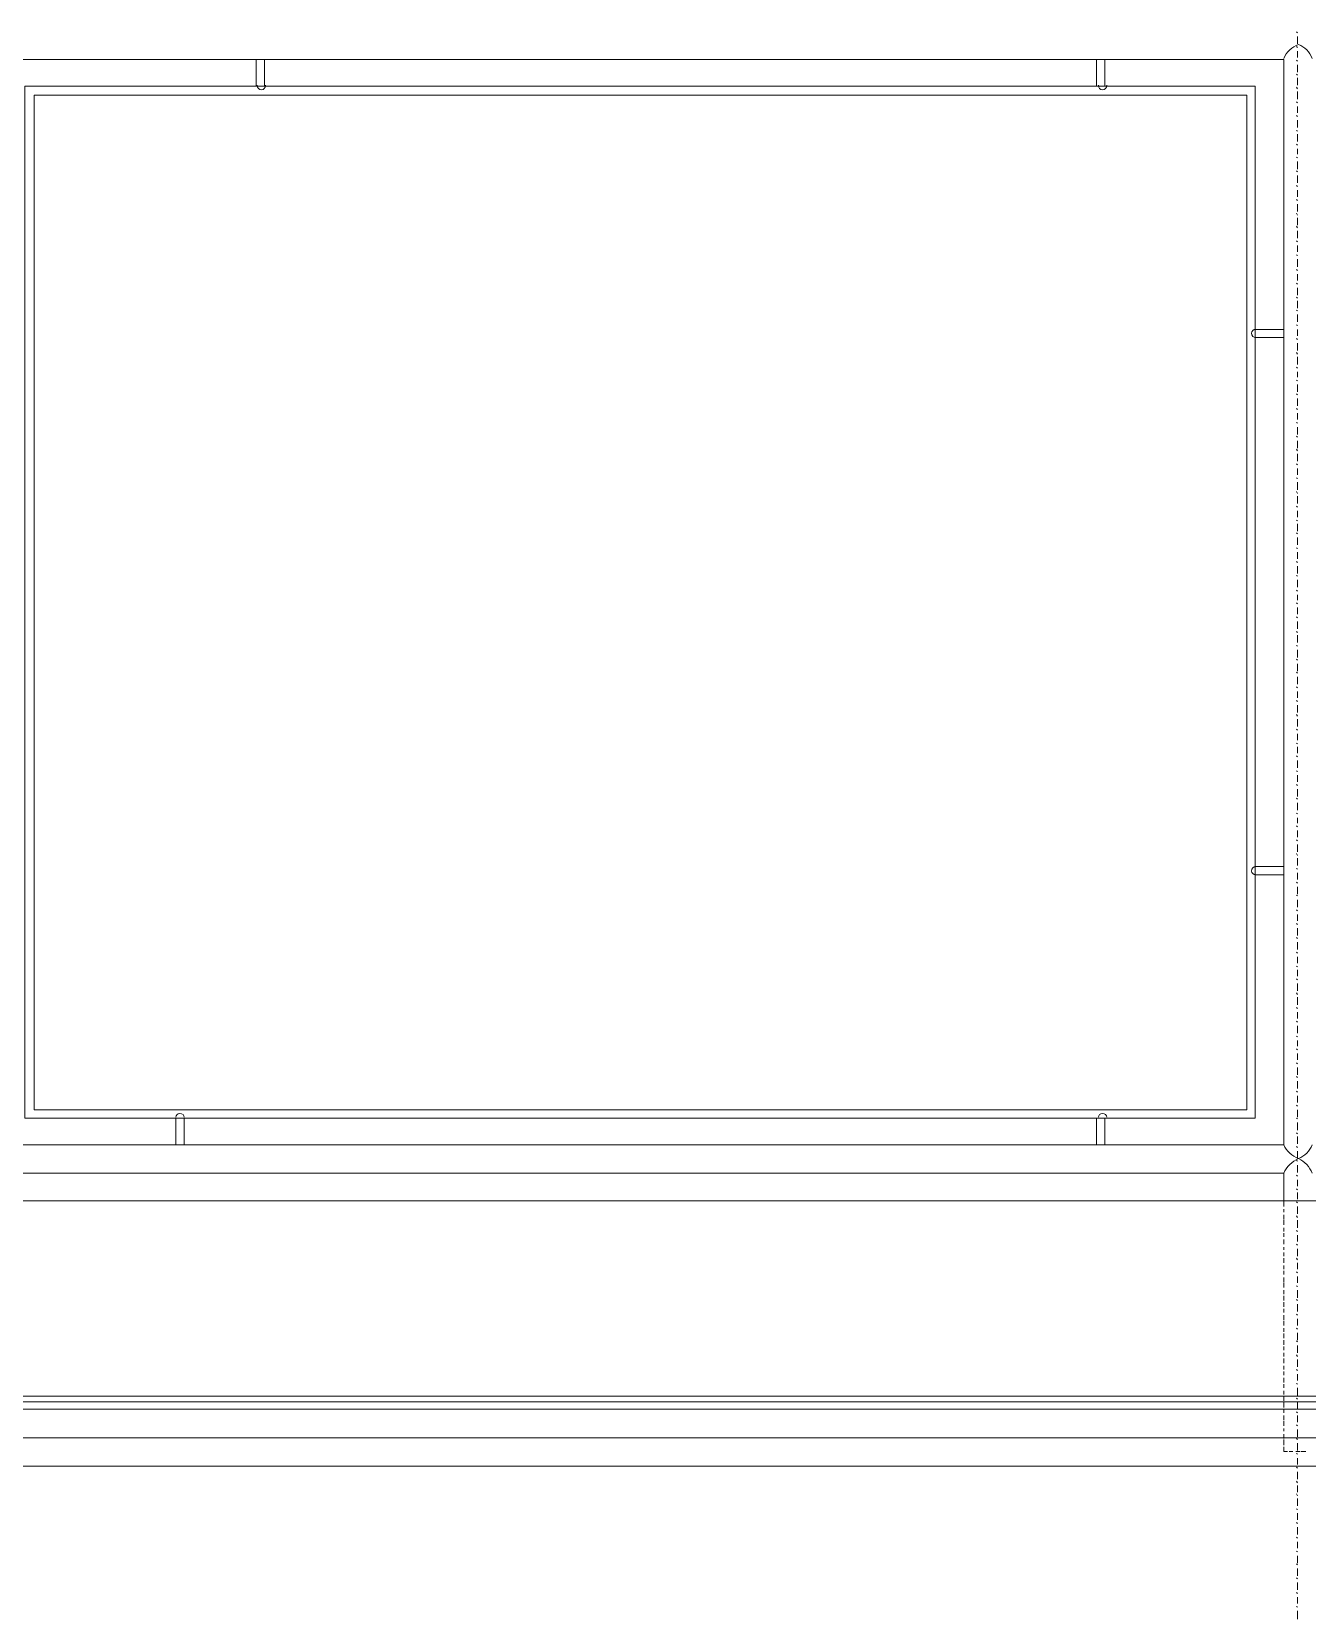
# Model space of a CAD drawing. Header units: millimetres. Extents: x 2928 to 3112, y 1220 to 1280.
# Drawn here: x 3078.199 to 3080.488, y 1248.077 to 1250.927 of the extents above; entities that cross this region are included whole.
import ezdxf

# ---------------------------------------------------------------- set-up
doc = ezdxf.new("R2010")
doc.units = ezdxf.units.MM

msp = doc.modelspace()

# ---------------------------------------------------------------- linework, layer by layer
at = {"color": 252, "linetype": 'Continuous', "lineweight": 13, "true_color": 0x989898}
for points in [[(3080.47049, 1250.92507), (3080.46883, 1250.92673), (3080.46883, 1250.92673)], [(3080.47049, 1250.90522), (3080.47049, 1250.91846), (3080.47049, 1250.91846)], [(3080.47049, 1250.89861), (3080.46883, 1250.90026), (3080.46883, 1250.90026)], [(3080.47049, 1250.8738), (3080.46883, 1250.87545), (3080.46883, 1250.87545)], [(3080.47049, 1250.88041), (3080.47049, 1250.89199), (3080.47049, 1250.89199)], [(3080.47049, 1250.84899), (3080.46883, 1250.85064), (3080.46883, 1250.85064)], [(3080.47049, 1250.85395), (3080.47049, 1250.86718), (3080.47049, 1250.86718)], [(3080.47049, 1250.8308), (3080.47049, 1250.84403), (3080.47049, 1250.84403)], [(3080.47049, 1250.82418), (3080.46883, 1250.82749), (3080.46883, 1250.82749)], [(3080.47049, 1250.80599), (3080.47049, 1250.81922), (3080.47049, 1250.81922)], [(3080.47049, 1250.79937), (3080.46883, 1250.80102), (3080.46883, 1250.80102)], [(3080.47049, 1250.78118), (3080.47049, 1250.79275), (3080.47049, 1250.79275)], [(3080.47049, 1250.77456), (3080.46883, 1250.77621), (3080.46883, 1250.77621)], [(3080.47049, 1250.75471), (3080.47049, 1250.76794), (3080.47049, 1250.76794)], [(3080.47049, 1250.7481), (3080.46883, 1250.74975), (3080.46883, 1250.74975)], [(3080.47049, 1250.7299), (3080.47049, 1250.74313), (3080.47049, 1250.74313)], [(3080.47049, 1250.72329), (3080.46883, 1250.72494), (3080.46883, 1250.72494)], [(3080.47049, 1250.70013), (3080.46883, 1250.70178), (3080.46883, 1250.70178)], [(3080.47049, 1250.70675), (3080.47049, 1250.71667), (3080.47049, 1250.71667)], [(3080.47049, 1250.67532), (3080.46883, 1250.67697), (3080.46883, 1250.67697)], [(3080.47049, 1250.68028), (3080.47049, 1250.69351), (3080.47049, 1250.69351)], [(3080.47049, 1250.64886), (3080.46883, 1250.65051), (3080.46883, 1250.65051)], [(3080.47049, 1250.65547), (3080.47049, 1250.6687), (3080.47049, 1250.6687)], [(3080.47049, 1250.62405), (3080.46883, 1250.6257), (3080.46883, 1250.6257)], [(3080.47049, 1250.63066), (3080.47049, 1250.64224), (3080.47049, 1250.64224)], [(3080.47049, 1250.6042), (3080.47049, 1250.61743), (3080.47049, 1250.61743)], [(3080.47049, 1250.59758), (3080.46883, 1250.60089), (3080.46883, 1250.60089)], [(3080.47049, 1250.57939), (3080.47049, 1250.59262), (3080.47049, 1250.59262)], [(3080.47049, 1250.57443), (3080.46883, 1250.57773), (3080.46883, 1250.57773)], [(3080.47049, 1250.55623), (3080.47049, 1250.56946), (3080.47049, 1250.56946)], [(3080.47049, 1250.54962), (3080.46883, 1250.55127), (3080.46883, 1250.55127)], [(3080.47049, 1250.53142), (3080.47049, 1250.543), (3080.47049, 1250.543)], [(3080.47049, 1250.52481), (3080.46883, 1250.52646), (3080.46883, 1250.52646)], [(3080.47049, 1250.50496), (3080.47049, 1250.51819), (3080.47049, 1250.51819)], [(3080.47049, 1250.49834), (3080.46883, 1250.5), (3080.46883, 1250.5)], [(3080.47049, 1250.47353), (3080.46883, 1250.47519), (3080.46883, 1250.47519)], [(3080.47049, 1250.48015), (3080.47049, 1250.49173), (3080.47049, 1250.49173)], [(3080.47049, 1250.44872), (3080.46883, 1250.45038), (3080.46883, 1250.45038)], [(3080.47049, 1250.45369), (3080.47049, 1250.46692), (3080.47049, 1250.46692)], [(3080.47049, 1250.42557), (3080.46883, 1250.42722), (3080.46883, 1250.42722)], [(3080.47049, 1250.43053), (3080.47049, 1250.44376), (3080.47049, 1250.44376)], [(3080.47049, 1250.40572), (3080.47049, 1250.41895), (3080.47049, 1250.41895)], [(3080.47049, 1250.3991), (3080.46883, 1250.40076), (3080.46883, 1250.40076)], [(3080.47049, 1250.38091), (3080.47049, 1250.39249), (3080.47049, 1250.39249)], [(3080.47049, 1250.37429), (3080.46883, 1250.37595), (3080.46883, 1250.37595)], [(3080.47049, 1250.35445), (3080.47049, 1250.36768), (3080.47049, 1250.36768)], [(3080.47049, 1250.34783), (3080.46883, 1250.35114), (3080.46883, 1250.35114)], [(3080.47049, 1250.32964), (3080.47049, 1250.34287), (3080.47049, 1250.34287)], [(3080.47049, 1250.32302), (3080.46883, 1250.32467), (3080.46883, 1250.32467)], [(3080.47049, 1250.30648), (3080.47049, 1250.3164), (3080.47049, 1250.3164)], [(3080.47049, 1250.29986), (3080.46883, 1250.30152), (3080.46883, 1250.30152)], [(3080.47049, 1250.27505), (3080.46883, 1250.27671), (3080.46883, 1250.27671)], [(3080.47049, 1250.28002), (3080.47049, 1250.29325), (3080.47049, 1250.29325)], [(3080.47049, 1250.24859), (3080.46883, 1250.25025), (3080.46883, 1250.25025)], [(3080.47049, 1250.25521), (3080.47049, 1250.26844), (3080.47049, 1250.26844)], [(3080.47049, 1250.22378), (3080.46883, 1250.22544), (3080.46883, 1250.22544)], [(3080.47049, 1250.2304), (3080.47049, 1250.24198), (3080.47049, 1250.24198)], [(3080.47049, 1250.20393), (3080.47049, 1250.21717), (3080.47049, 1250.21717)], [(3080.47049, 1250.19897), (3080.46883, 1250.20063), (3080.46883, 1250.20063)], [(3080.47049, 1250.17912), (3080.47049, 1250.19236), (3080.47049, 1250.19236)], [(3080.47049, 1250.17416), (3080.46883, 1250.17747), (3080.46883, 1250.17747)], [(3080.47049, 1250.15597), (3080.47049, 1250.1692), (3080.47049, 1250.1692)], [(3080.47049, 1250.14935), (3080.46883, 1250.15101), (3080.46883, 1250.15101)], [(3080.47049, 1250.13116), (3080.47049, 1250.14274), (3080.47049, 1250.14274)], [(3080.47049, 1250.12454), (3080.46883, 1250.1262), (3080.46883, 1250.1262)], [(3080.47049, 1250.10469), (3080.47049, 1250.11793), (3080.47049, 1250.11793)], [(3080.47049, 1250.09808), (3080.46883, 1250.10139), (3080.46883, 1250.10139)], [(3080.47049, 1250.07327), (3080.46883, 1250.07492), (3080.46883, 1250.07492)], [(3080.47049, 1250.07988), (3080.47049, 1250.09312), (3080.47049, 1250.09312)], [(3080.47049, 1250.04846), (3080.46883, 1250.05011), (3080.46883, 1250.05011)], [(3080.47049, 1250.05507), (3080.47049, 1250.06665), (3080.47049, 1250.06665)], [(3080.47049, 1250.0253), (3080.46883, 1250.02696), (3080.46883, 1250.02696)], [(3080.47049, 1250.03026), (3080.47049, 1250.0435), (3080.47049, 1250.0435)], [(3080.47049, 1250.00545), (3080.47049, 1250.01869), (3080.47049, 1250.01869)], [(3080.47049, 1249.99884), (3080.46883, 1250.00049), (3080.46883, 1250.00049)], [(3080.47049, 1249.98065), (3080.47049, 1249.99222), (3080.47049, 1249.99222)], [(3080.47049, 1249.97403), (3080.46883, 1249.97568), (3080.46883, 1249.97568)], [(3080.47049, 1249.95418), (3080.47049, 1249.96741), (3080.47049, 1249.96741)], [(3080.47049, 1249.94922), (3080.46883, 1249.95087), (3080.46883, 1249.95087)], [(3080.47049, 1249.92937), (3080.47049, 1249.9426), (3080.47049, 1249.9426)], [(3080.47049, 1249.92276), (3080.46883, 1249.92441), (3080.46883, 1249.92441)], [(3080.47049, 1249.90622), (3080.47049, 1249.91614), (3080.47049, 1249.91614)], [(3080.47049, 1249.8996), (3080.46883, 1249.90125), (3080.46883, 1249.90125)], [(3080.47049, 1249.87479), (3080.46883, 1249.87644), (3080.46883, 1249.87644)], [(3080.47049, 1249.88141), (3080.47049, 1249.89298), (3080.47049, 1249.89298)], [(3080.47049, 1249.84833), (3080.46883, 1249.84998), (3080.46883, 1249.84998)], [(3080.47049, 1249.85494), (3080.47049, 1249.86817), (3080.47049, 1249.86817)], [(3080.47049, 1249.82352), (3080.46883, 1249.82517), (3080.46883, 1249.82517)], [(3080.47049, 1249.83013), (3080.47049, 1249.84336), (3080.47049, 1249.84336)], [(3080.47049, 1249.79871), (3080.46883, 1249.80036), (3080.46883, 1249.80036)], [(3080.47049, 1249.80367), (3080.47049, 1249.8169), (3080.47049, 1249.8169)], [(3080.47049, 1249.77886), (3080.47049, 1249.79209), (3080.47049, 1249.79209)], [(3080.47049, 1249.77555), (3080.46883, 1249.7772), (3080.46883, 1249.7772)], [(3080.47049, 1249.7557), (3080.47049, 1249.76893), (3080.47049, 1249.76893)], [(3080.47049, 1249.74909), (3080.46883, 1249.75074), (3080.46883, 1249.75074)], [(3080.47049, 1249.73089), (3080.47049, 1249.74247), (3080.47049, 1249.74247)], [(3080.47049, 1249.72428), (3080.46883, 1249.72593), (3080.46883, 1249.72593)], [(3080.47049, 1249.70443), (3080.47049, 1249.71766), (3080.47049, 1249.71766)], [(3080.47049, 1249.69781), (3080.46883, 1249.70112), (3080.46883, 1249.70112)], [(3080.47049, 1249.67962), (3080.47049, 1249.69285), (3080.47049, 1249.69285)], [(3080.47049, 1249.673), (3080.46883, 1249.67466), (3080.46883, 1249.67466)], [(3080.47049, 1249.64819), (3080.46883, 1249.64985), (3080.46883, 1249.64985)], [(3080.47049, 1249.65481), (3080.47049, 1249.66639), (3080.47049, 1249.66639)], [(3080.47049, 1249.62504), (3080.46883, 1249.62669), (3080.46883, 1249.62669)], [(3080.47049, 1249.63165), (3080.47049, 1249.64323), (3080.47049, 1249.64323)], [(3080.47049, 1249.59857), (3080.46883, 1249.60023), (3080.46883, 1249.60023)], [(3080.47049, 1249.60519), (3080.47049, 1249.61842), (3080.47049, 1249.61842)], [(3080.47049, 1249.58038), (3080.47049, 1249.59196), (3080.47049, 1249.59196)], [(3080.47049, 1249.57376), (3080.46883, 1249.57542), (3080.46883, 1249.57542)], [(3080.47049, 1249.55392), (3080.47049, 1249.56715), (3080.47049, 1249.56715)], [(3080.47049, 1249.54895), (3080.46883, 1249.55061), (3080.46883, 1249.55061)], [(3080.47049, 1249.52911), (3080.47049, 1249.54234), (3080.47049, 1249.54234)], [(3080.47049, 1249.52249), (3080.46883, 1249.52414), (3080.46883, 1249.52414)], [(3080.47049, 1249.50595), (3080.47049, 1249.51587), (3080.47049, 1249.51587)], [(3080.47049, 1249.49933), (3080.46883, 1249.50099), (3080.46883, 1249.50099)], [(3080.47049, 1249.47452), (3080.46883, 1249.47618), (3080.46883, 1249.47618)], [(3080.47049, 1249.48114), (3080.47049, 1249.49272), (3080.47049, 1249.49272)], [(3080.47049, 1249.44806), (3080.46883, 1249.45137), (3080.46883, 1249.45137)], [(3080.47049, 1249.45468), (3080.47049, 1249.46791), (3080.47049, 1249.46791)], [(3080.47049, 1249.42325), (3080.46883, 1249.4249), (3080.46883, 1249.4249)], [(3080.47049, 1249.42987), (3080.47049, 1249.4431), (3080.47049, 1249.4431)], [(3080.47049, 1249.39844), (3080.46883, 1249.4001), (3080.46883, 1249.4001)], [(3080.47049, 1249.40506), (3080.47049, 1249.41664), (3080.47049, 1249.41664)], [(3080.47049, 1249.37859), (3080.47049, 1249.39183), (3080.47049, 1249.39183)], [(3080.47049, 1249.37529), (3080.46883, 1249.37694), (3080.46883, 1249.37694)], [(3080.47049, 1249.35544), (3080.47049, 1249.36867), (3080.47049, 1249.36867)], [(3080.47049, 1249.34882), (3080.46883, 1249.35048), (3080.46883, 1249.35048)], [(3080.47049, 1249.33063), (3080.47049, 1249.34221), (3080.47049, 1249.34221)], [(3080.47049, 1249.32401), (3080.46883, 1249.32567), (3080.46883, 1249.32567)], [(3080.47049, 1249.30416), (3080.47049, 1249.3174), (3080.47049, 1249.3174)], [(3080.47049, 1249.2992), (3080.46883, 1249.30086), (3080.46883, 1249.30086)], [(3080.47049, 1249.27935), (3080.47049, 1249.29259), (3080.47049, 1249.29259)], [(3080.47049, 1249.27274), (3080.46883, 1249.27439), (3080.46883, 1249.27439)], [(3080.47049, 1249.24793), (3080.46883, 1249.24958), (3080.46883, 1249.24958)], [(3080.47049, 1249.25454), (3080.47049, 1249.26612), (3080.47049, 1249.26612)], [(3080.47049, 1249.22477), (3080.46883, 1249.22643), (3080.46883, 1249.22643)], [(3080.47049, 1249.23139), (3080.47049, 1249.24297), (3080.47049, 1249.24297)], [(3080.47049, 1249.19831), (3080.46883, 1249.20162), (3080.46883, 1249.20162)], [(3080.47049, 1249.20492), (3080.47049, 1249.21816), (3080.47049, 1249.21816)], [(3080.47049, 1249.18011), (3080.47049, 1249.19335), (3080.47049, 1249.19335)], [(3080.47049, 1249.1735), (3080.46883, 1249.17515), (3080.46883, 1249.17515)], [(3080.47049, 1249.1553), (3080.47049, 1249.16688), (3080.47049, 1249.16688)], [(3080.47049, 1249.14869), (3080.46883, 1249.15034), (3080.46883, 1249.15034)], [(3080.47049, 1249.12884), (3080.47049, 1249.14207), (3080.47049, 1249.14207)], [(3080.47049, 1249.12223), (3080.46883, 1249.12388), (3080.46883, 1249.12388)], [(3080.47049, 1249.10569), (3080.47049, 1249.11561), (3080.47049, 1249.11561)], [(3080.47049, 1249.09907), (3080.46883, 1249.10072), (3080.46883, 1249.10072)], [(3080.47049, 1249.08088), (3080.47049, 1249.09245), (3080.47049, 1249.09245)], [(3080.47049, 1249.07426), (3080.46883, 1249.07591), (3080.46883, 1249.07591)], [(3080.47049, 1249.04945), (3080.46883, 1249.0511), (3080.46883, 1249.0511)], [(3080.47049, 1249.05441), (3080.47049, 1249.06764), (3080.47049, 1249.06764)], [(3080.47049, 1249.02299), (3080.46883, 1249.02464), (3080.46883, 1249.02464)], [(3080.47049, 1249.0296), (3080.47049, 1249.04283), (3080.47049, 1249.04283)], [(3080.47049, 1248.99818), (3080.46883, 1248.99983), (3080.46883, 1248.99983)], [(3080.47049, 1249.00479), (3080.47049, 1249.01637), (3080.47049, 1249.01637)], [(3080.47049, 1248.97833), (3080.47049, 1248.99156), (3080.47049, 1248.99156)], [(3080.47049, 1248.97502), (3080.46883, 1248.97667), (3080.46883, 1248.97667)], [(3080.47049, 1248.95517), (3080.47049, 1248.9684), (3080.47049, 1248.9684)], [(3080.47049, 1248.94856), (3080.46883, 1248.95021), (3080.46883, 1248.95021)], [(3080.47049, 1248.93036), (3080.47049, 1248.94359), (3080.47049, 1248.94359)], [(3080.47049, 1248.92375), (3080.46883, 1248.9254), (3080.46883, 1248.9254)], [(3080.47049, 1248.9039), (3080.47049, 1248.91713), (3080.47049, 1248.91713)], [(3080.47049, 1248.89894), (3080.46883, 1248.90059), (3080.46883, 1248.90059)], [(3080.47049, 1248.87909), (3080.47049, 1248.89232), (3080.47049, 1248.89232)], [(3080.47049, 1248.87247), (3080.46883, 1248.87413), (3080.46883, 1248.87413)], [(3080.47049, 1248.84766), (3080.46883, 1248.84932), (3080.46883, 1248.84932)], [(3080.47049, 1248.85428), (3080.47049, 1248.86586), (3080.47049, 1248.86586)], [(3080.44568, 1248.81789), (3080.44568, 1248.82782), (3080.44568, 1248.82782)], [(3080.47049, 1248.82451), (3080.46883, 1248.82616), (3080.46883, 1248.82616)], [(3080.47049, 1248.83112), (3080.47049, 1248.8427), (3080.47049, 1248.8427)], [(3080.44568, 1248.80797), (3080.44568, 1248.81293), (3080.44568, 1248.81293)], [(3080.44568, 1248.79474), (3080.44568, 1248.80301), (3080.44568, 1248.80301)], [(3080.44568, 1248.78481), (3080.44568, 1248.79308), (3080.44568, 1248.79308)], [(3080.47049, 1248.79804), (3080.46883, 1248.80135), (3080.46883, 1248.80135)], [(3080.47049, 1248.80466), (3080.47049, 1248.81789), (3080.47049, 1248.81789)], [(3080.47049, 1248.77985), (3080.47049, 1248.79308), (3080.47049, 1248.79308)], [(3080.44568, 1248.77323), (3080.44568, 1248.77985), (3080.44568, 1248.77985)], [(3080.44568, 1248.76331), (3080.44568, 1248.76993), (3080.44568, 1248.76993)], [(3080.47049, 1248.77323), (3080.46883, 1248.77489), (3080.46883, 1248.77489)], [(3080.47049, 1248.75504), (3080.47049, 1248.76662), (3080.47049, 1248.76662)], [(3080.44568, 1248.75008), (3080.44568, 1248.75835), (3080.44568, 1248.75835)], [(3080.44568, 1248.74015), (3080.44568, 1248.74512), (3080.44568, 1248.74512)], [(3080.44568, 1248.72858), (3080.44568, 1248.73519), (3080.44568, 1248.73519)], [(3080.47049, 1248.74842), (3080.46883, 1248.75008), (3080.46883, 1248.75008)], [(3080.47049, 1248.72858), (3080.47049, 1248.74181), (3080.47049, 1248.74181)], [(3080.44568, 1248.717), (3080.44568, 1248.72527), (3080.44568, 1248.72527)], [(3080.44568, 1248.70542), (3080.44568, 1248.71204), (3080.44568, 1248.71204)], [(3080.47049, 1248.72196), (3080.46883, 1248.72527), (3080.46883, 1248.72527)], [(3080.47049, 1248.70542), (3080.47049, 1248.717), (3080.47049, 1248.717)], [(3080.44568, 1248.6955), (3080.44568, 1248.70211), (3080.44568, 1248.70211)], [(3080.44568, 1248.68226), (3080.44568, 1248.69053), (3080.44568, 1248.69053)], [(3080.44568, 1248.67234), (3080.44568, 1248.68061), (3080.44568, 1248.68061)], [(3080.47049, 1248.6988), (3080.46883, 1248.70046), (3080.46883, 1248.70046)], [(3080.47049, 1248.68061), (3080.47049, 1248.69219), (3080.47049, 1248.69219)], [(3080.44568, 1248.66076), (3080.44568, 1248.66738), (3080.44568, 1248.66738)], [(3080.44568, 1248.64918), (3080.44568, 1248.65745), (3080.44568, 1248.65745)], [(3080.47049, 1248.67399), (3080.46883, 1248.67565), (3080.46883, 1248.67565)], [(3080.47049, 1248.64918), (3080.46883, 1248.65084), (3080.46883, 1248.65084)], [(3080.47049, 1248.65415), (3080.47049, 1248.66738), (3080.47049, 1248.66738)], [(3080.44568, 1248.63761), (3080.44568, 1248.64588), (3080.44568, 1248.64588)], [(3080.44568, 1248.62768), (3080.44568, 1248.6343), (3080.44568, 1248.6343)], [(3080.44568, 1248.61445), (3080.44568, 1248.62272), (3080.44568, 1248.62272)], [(3080.47049, 1248.62272), (3080.46883, 1248.62437), (3080.46883, 1248.62437)], [(3080.47049, 1248.62934), (3080.47049, 1248.64257), (3080.47049, 1248.64257)], [(3080.44568, 1248.60453), (3080.44568, 1248.6128), (3080.44568, 1248.6128)], [(3080.44568, 1248.59295), (3080.44568, 1248.59956), (3080.44568, 1248.59956)], [(3080.47049, 1248.59791), (3080.46883, 1248.59956), (3080.46883, 1248.59956)], [(3080.47049, 1248.60453), (3080.47049, 1248.6161), (3080.47049, 1248.6161)], [(3080.44568, 1248.58137), (3080.44568, 1248.58964), (3080.44568, 1248.58964)], [(3080.44568, 1248.56979), (3080.44568, 1248.57806), (3080.44568, 1248.57806)], [(3080.44568, 1248.55987), (3080.44568, 1248.56649), (3080.44568, 1248.56649)], [(3080.47049, 1248.57475), (3080.46883, 1248.57641), (3080.46883, 1248.57641)], [(3080.47049, 1248.57806), (3080.47049, 1248.59129), (3080.47049, 1248.59129)], [(3080.47049, 1248.55491), (3080.47049, 1248.56814), (3080.47049, 1248.56814)], [(3080.44568, 1248.54829), (3080.44568, 1248.55491), (3080.44568, 1248.55491)], [(3080.44568, 1248.53671), (3080.44568, 1248.54498), (3080.44568, 1248.54498)], [(3080.47049, 1248.54829), (3080.46883, 1248.5516), (3080.46883, 1248.5516)], [(3080.47049, 1248.5301), (3080.47049, 1248.54333), (3080.47049, 1248.54333)], [(3080.44568, 1248.52514), (3080.44568, 1248.53175), (3080.44568, 1248.53175)], [(3080.44568, 1248.51521), (3080.44568, 1248.52183), (3080.44568, 1248.52183)], [(3080.44568, 1248.50198), (3080.44568, 1248.51025), (3080.44568, 1248.51025)], [(3080.47049, 1248.52348), (3080.46883, 1248.52514), (3080.46883, 1248.52514)], [(3080.47049, 1248.50529), (3080.47049, 1248.51687), (3080.47049, 1248.51687)], [(3080.44568, 1248.49206), (3080.44568, 1248.49867), (3080.44568, 1248.49867)], [(3080.44568, 1248.48048), (3080.44568, 1248.48709), (3080.44568, 1248.48709)], [(3080.47049, 1248.49867), (3080.46883, 1248.50033), (3080.46883, 1248.50033)], [(3080.47049, 1248.47882), (3080.47049, 1248.49206), (3080.47049, 1248.49206)], [(3061.22799, 1248.47717), (3082.08312, 1248.47717), (3082.08312, 1248.47717)], [(3061.22799, 1248.45401), (3082.08312, 1248.45401), (3082.08312, 1248.45401)], [(3080.44568, 1248.4689), (3080.44568, 1248.47717), (3080.44568, 1248.47717)], [(3080.44568, 1248.45732), (3080.44568, 1248.46725), (3080.44568, 1248.46725)], [(3080.44568, 1248.4474), (3080.44568, 1248.45401), (3080.44568, 1248.45401)], [(3080.47049, 1248.47221), (3080.46883, 1248.47386), (3080.46883, 1248.47386)], [(3080.47049, 1248.45401), (3080.47049, 1248.46725), (3080.47049, 1248.46725)], [(3080.44568, 1248.43417), (3080.44568, 1248.44244), (3080.44568, 1248.44244)], [(3080.44568, 1248.42424), (3080.44568, 1248.43251), (3080.44568, 1248.43251)], [(3080.47049, 1248.4474), (3080.46883, 1248.44905), (3080.46883, 1248.44905)], [(3080.47049, 1248.42424), (3080.46883, 1248.4259), (3080.46883, 1248.4259)], [(3080.47049, 1248.43086), (3080.47049, 1248.44244), (3080.47049, 1248.44244)], [(3082.08312, 1248.40274), (3061.22799, 1248.40274), (3061.22799, 1248.40274)], [(3080.44568, 1248.41432), (3080.44568, 1248.41928), (3080.44568, 1248.41928)], [(3080.44568, 1248.40109), (3080.44568, 1248.40936), (3080.44568, 1248.40936)], [(3080.44568, 1248.38951), (3080.44568, 1248.39943), (3080.44568, 1248.39943)], [(3080.47049, 1248.39943), (3080.46883, 1248.40109), (3080.46883, 1248.40109)], [(3080.47049, 1248.40439), (3080.47049, 1248.41763), (3080.47049, 1248.41763)], [(3080.45229, 1248.37793), (3080.44568, 1248.37793), (3080.44568, 1248.3862)], [(3080.46222, 1248.37793), (3080.4556, 1248.37793), (3080.4556, 1248.37793)], [(3080.47545, 1248.37793), (3080.46718, 1248.37793), (3080.46718, 1248.37793)], [(3080.47049, 1248.37297), (3080.46883, 1248.37462), (3080.46883, 1248.37462)], [(3080.47049, 1248.37958), (3080.47049, 1248.39282), (3080.47049, 1248.39282)], [(3080.47049, 1248.35477), (3080.47049, 1248.36635), (3080.47049, 1248.36635)], [(3080.48537, 1248.37793), (3080.4771, 1248.37793), (3080.4771, 1248.37793)], [(3080.47049, 1248.34816), (3080.46883, 1248.34981), (3080.46883, 1248.34981)], [(3080.47049, 1248.32831), (3080.47049, 1248.34154), (3080.47049, 1248.34154)], [(3080.47049, 1248.32169), (3080.46883, 1248.325), (3080.46883, 1248.325)], [(3080.47049, 1248.30515), (3080.47049, 1248.31673), (3080.47049, 1248.31673)], [(3080.47049, 1248.29854), (3080.46883, 1248.30185), (3080.46883, 1248.30185)], [(3080.47049, 1248.28035), (3080.47049, 1248.29358), (3080.47049, 1248.29358)], [(3080.47049, 1248.27373), (3080.46883, 1248.27538), (3080.46883, 1248.27538)], [(3080.47049, 1248.24892), (3080.46883, 1248.25057), (3080.46883, 1248.25057)], [(3080.47049, 1248.25554), (3080.47049, 1248.26711), (3080.47049, 1248.26711)], [(3080.47049, 1248.22246), (3080.46883, 1248.22411), (3080.46883, 1248.22411)], [(3080.47049, 1248.22907), (3080.47049, 1248.2423), (3080.47049, 1248.2423)], [(3080.47049, 1248.19765), (3080.46883, 1248.1993), (3080.46883, 1248.1993)], [(3080.47049, 1248.20426), (3080.47049, 1248.21584), (3080.47049, 1248.21584)], [(3080.47049, 1248.17449), (3080.46883, 1248.17614), (3080.46883, 1248.17614)], [(3080.47049, 1248.1778), (3080.47049, 1248.19103), (3080.47049, 1248.19103)], [(3080.47049, 1248.15464), (3080.47049, 1248.16787), (3080.47049, 1248.16787)], [(3080.47049, 1248.14968), (3080.46883, 1248.15133), (3080.46883, 1248.15133)], [(3080.47049, 1248.12983), (3080.47049, 1248.14306), (3080.47049, 1248.14306)], [(3080.47049, 1248.12322), (3080.46883, 1248.12487), (3080.46883, 1248.12487)], [(3080.47049, 1248.10502), (3080.47049, 1248.1166), (3080.47049, 1248.1166)], [(3080.47049, 1248.09841), (3080.46883, 1248.10006), (3080.46883, 1248.10006)], [(3080.47049, 1248.0769), (3080.47049, 1248.09179), (3080.47049, 1248.09179)]]:
    msp.add_lwpolyline(points, dxfattribs=at)
at = {"color": 7, "linetype": 'Continuous', "lineweight": 5, "true_color": 0x000007}
for points in [[(3078.13836, 1250.87711), (3080.44568, 1250.87711), (3080.44568, 1250.87711)], [(3078.60148, 1250.87711), (3078.60148, 1250.82914), (3078.60148, 1250.82914)], [(3078.61636, 1250.82914), (3078.61636, 1250.87711), (3078.60148, 1250.87711)], [(3080.10992, 1250.82914), (3080.10992, 1250.87711), (3080.1248, 1250.87711)], [(3080.1248, 1250.87711), (3080.1248, 1250.82914), (3080.1248, 1250.82914)], [(3080.44568, 1248.92871), (3080.44568, 1250.87711), (3080.44568, 1250.87711)], [(3080.44568, 1250.39249), (3080.3944, 1250.39249), (3080.3944, 1250.39249)], [(3080.3944, 1250.3776), (3080.44568, 1250.3776), (3080.44568, 1250.39249)], [(3080.3944, 1249.42821), (3080.44568, 1249.42821), (3080.44568, 1249.41333)], [(3080.44568, 1249.41333), (3080.3944, 1249.41333), (3080.3944, 1249.41333)], [(3078.45758, 1248.92871), (3078.45758, 1248.97667), (3078.45758, 1248.97667)], [(3078.47247, 1248.97667), (3078.47247, 1248.92871), (3078.45758, 1248.92871)], [(3080.10992, 1248.97667), (3080.10992, 1248.92871), (3080.1248, 1248.92871)], [(3080.1248, 1248.92871), (3080.1248, 1248.97667), (3080.1248, 1248.97667)], [(3078.13836, 1248.92871), (3080.44568, 1248.92871), (3080.44568, 1248.92871)], [(3078.13836, 1248.87743), (3080.44568, 1248.87743), (3080.44568, 1248.87743)], [(3080.44568, 1248.82782), (3080.44568, 1248.87743), (3080.44568, 1248.87743)]]:
    msp.add_lwpolyline(points, dxfattribs=at)
for points in [[(3080.3944, 1250.82914), (3078.18633, 1250.82914), (3078.18633, 1248.97667), (3080.3944, 1248.97667)], [(3078.20287, 1248.99156), (3080.37952, 1248.99156), (3080.37952, 1250.8126), (3078.20287, 1250.8126)]]:
    msp.add_lwpolyline(points, close=True, dxfattribs=at)
at = {"color": 7, "linetype": 'Continuous', "lineweight": 9, "true_color": 0x000007}
msp.add_lwpolyline([(3082.55782, 1248.82782), (3060.75164, 1248.82782), (3060.75164, 1248.82782)], dxfattribs=at)
at = {"color": 7, "linetype": 'Continuous', "lineweight": 20, "true_color": 0x000007}
msp.add_lwpolyline([(3061.22799, 1248.46725), (3082.08312, 1248.46725), (3082.08312, 1248.46725)], dxfattribs=at)
at = {"color": 252, "linetype": 'Continuous', "lineweight": 5, "true_color": 0x989898}
msp.add_lwpolyline([(3082.55782, 1248.35147), (3060.75164, 1248.35147), (3060.75164, 1248.35147)], dxfattribs=at)
at = {"color": 7, "linetype": 'Continuous', "lineweight": 5, "true_color": 0x000007}
for points in [[(3080.47214, 1250.90357), (3080.46056, 1250.90026), (3080.45064, 1250.89034), (3080.44568, 1250.87876)], [(3080.49695, 1250.87876), (3080.49199, 1250.89034), (3080.48372, 1250.90026), (3080.47214, 1250.90357)], [(3080.44568, 1248.92871), (3080.45064, 1248.91713), (3080.46056, 1248.90886), (3080.47214, 1248.9039)], [(3080.47214, 1248.9039), (3080.48372, 1248.90886), (3080.49199, 1248.91713), (3080.49695, 1248.92871)], [(3080.47214, 1248.9039), (3080.46056, 1248.89894), (3080.45064, 1248.88901), (3080.44568, 1248.87743)], [(3080.49695, 1248.87743), (3080.49199, 1248.88901), (3080.48372, 1248.89894), (3080.47214, 1248.9039)]]:
    msp.add_open_spline(points, degree=3, dxfattribs=at)
for points in [[(3078.60313, 1250.8308), (3078.60313, 1250.82583), (3078.60644, 1250.82253), (3078.6114, 1250.82253), (3078.6114, 1250.82253), (3078.61471, 1250.82253), (3078.61802, 1250.82583), (3078.61802, 1250.8308)], [(3080.11322, 1250.8308), (3080.11322, 1250.82583), (3080.11653, 1250.82253), (3080.11984, 1250.82253), (3080.11984, 1250.82253), (3080.1248, 1250.82253), (3080.12811, 1250.82583), (3080.12811, 1250.8308)], [(3080.39606, 1250.39249), (3080.39109, 1250.39249), (3080.38779, 1250.38918), (3080.38779, 1250.38587), (3080.38779, 1250.38587), (3080.38779, 1250.38091), (3080.39109, 1250.3776), (3080.39606, 1250.3776)], [(3080.39606, 1249.42821), (3080.39109, 1249.42821), (3080.38779, 1249.4249), (3080.38779, 1249.41994), (3080.38779, 1249.41994), (3080.38779, 1249.41664), (3080.39109, 1249.41333), (3080.39606, 1249.41333)], [(3078.47247, 1248.97833), (3078.47247, 1248.98164), (3078.46916, 1248.98494), (3078.4642, 1248.98494), (3078.4642, 1248.98494), (3078.46089, 1248.98494), (3078.45758, 1248.98164), (3078.45758, 1248.97833)], [(3080.12811, 1248.97833), (3080.12811, 1248.98164), (3080.1248, 1248.98494), (3080.11984, 1248.98494), (3080.11984, 1248.98494), (3080.11653, 1248.98494), (3080.11322, 1248.98164), (3080.11322, 1248.97833)]]:
    msp.add_open_spline(points, degree=3, knots=[0, 0, 0, 0, 0.125, 0.125, 0.125, 0.125001, 1, 1, 1, 1], dxfattribs=at)

doc.saveas('drawing.dxf')
